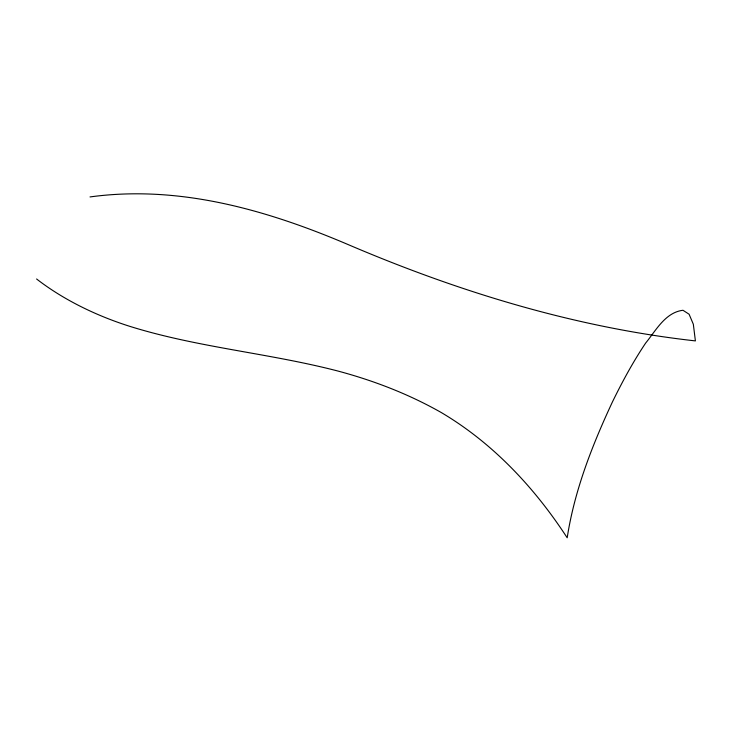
<?xml version="1.0" encoding="UTF-8"?>
<svg xmlns="http://www.w3.org/2000/svg" width="732" height="732" viewBox="0 0 732 732"><rect width="100%" height="100%" fill="white"/><g stroke="black" fill="none" stroke-linecap="round" stroke-linejoin="round"><path stroke-width="1.1" d="M90.018 196.935C179.752 184.629 268.104 210.285 349.832 245.302C460.154 292.288 575.91 327.588 695.4 340.902L693.332 324.239L689.096 314.229L682.974 310.277C665.297 312.399 655.872 330.59 645.642 343.079C633.07 361.828 622.319 381.692 612.419 401.96C592.234 445.248 574.501 490.367 567.19 537.8C534.644 487.722 492.92 443.08 441.222 412.509C408.721 394.081 373.75 380.585 337.69 370.978C269.129 353.172 197.887 347.554 130.122 326.445A198.93 111.237 14.4 0 1 36.591 278.983"/></g></svg>
